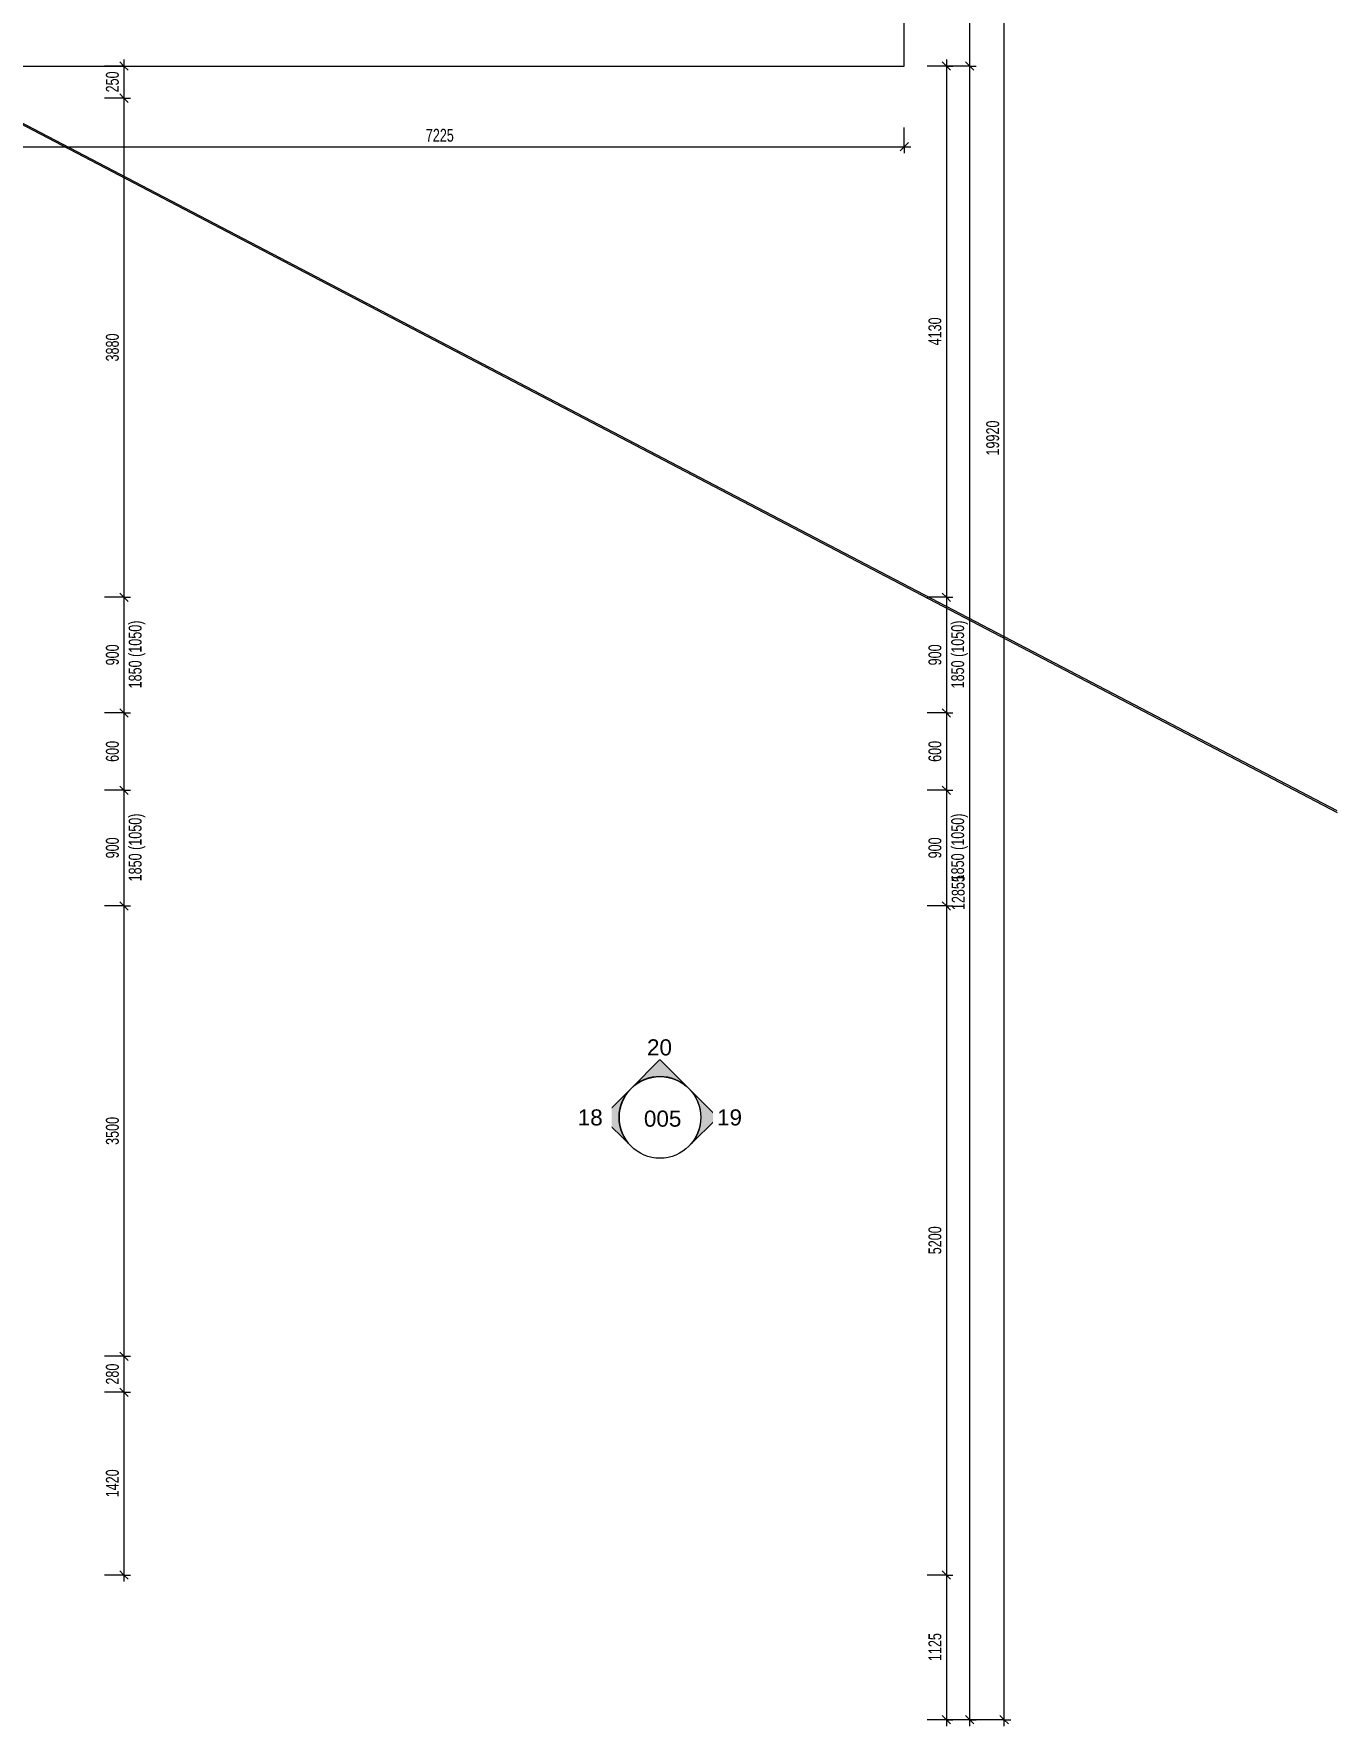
# Model space of a CAD drawing. Header units: millimetres. Extents: x -2861 to 222032, y -45352 to 20466.
# Drawn here: x 41973 to 52101, y -30238 to -17085 of the extents above; entities that cross this region are included whole.
import ezdxf

# ---------------------------------------------------------------- set-up
doc = ezdxf.new("R2010")
doc.units = ezdxf.units.MM
for name, color, linetype, lineweight in [('A-ANNO-DIMS', 211, 'Continuous', 9), ('A-ANNO-DIMS-50', 211, 'Continuous', 9), ('A-ROOF', 132, 'Continuous', 13), ('E-POWR-CNDT', 130, 'Continuous', 13), ('G-ANNO-SYMB', 111, 'Continuous', 9)]:
    doc.layers.add(name, color=color, linetype=linetype, lineweight=lineweight)
doc.styles.add('Arial', font='arial.ttf', dxfattribs={"height": 125})
doc.styles.add('Arial_2', font='arial.ttf', dxfattribs={"width": 0.7, "height": 100})
doc.dimstyles.new('Vnitřní_-_průhledné', dxfattribs={"dimscale": 304.8, "dimtxt": 102.02594, "dimasz": 0.213255, "dimexe": 0.164042, "dimexo": 0.0625, "dimgap": 0.032808, "dimtad": 1, "dimdec": 0, "dimrnd": 5, "dimzin": 0, "dimdsep": 46, "dimtxsty": 'Arial_2', "dimblk1": 'OBLIQUE', "dimblk2": 'OBLIQUE', "dimsah": 1, "dimcen": 0.09, "dimdle": 0.164042, "dimazin": 0, "dimtfac": 1, "dimtdec": 4, "dimtix": 1, "dimtmove": 0, "dimatfit": 3, "dimfxl": 0.492126, "dimfxlon": 1, "dimtvp": 1, "dimtolj": 1, "dimtzin": 0, "dimarcsym": 2})

# ---------------------------------------------------------------- blocks, each defined once
blk = doc.blocks.new('DIMBLOCK24-2NP_DEMOLICE A')
at = {"layer": 'A-ANNO-DIMS-50'}
for p, q in [((49065, -17335), (48915, -17335)), ((49065, -17285), (49065, -21463)), ((49065, -17335), (49115, -17335)), ((49065, -21463), (48915, -21463)), ((49065, -21463), (49115, -21463))]:
    blk.add_line(p, q, dxfattribs=at)
at = {"layer": 'A-ANNO-DIMS-50', "lineweight": 18}
for p, q in [((49065, -17335), (49032, -17302)), ((49065, -17335), (49097, -17367)), ((49065, -21463), (49032, -21431)), ((49065, -21463), (49097, -21496))]:
    blk.add_line(p, q, dxfattribs=at)
at = {"layer": 'A-ANNO-DIMS-50', "color": 0, "insert": (48925, -19506), "char_height": 100, "width": 256.16, "attachment_point": 1, "rotation": 90, "line_spacing_factor": 0.941778, "style": 'Arial_2'}
blk.add_mtext('4130', dxfattribs=at)
blk = doc.blocks.new('_Oblique')
at = {"color": 0, "linetype": 'ByBlock', "lineweight": -2}
blk.add_line((-0.5, -0.5), (0.5, 0.5), dxfattribs=at)
blk = doc.blocks.new('DIMBLOCK25-2NP_DEMOLICE A')
at = {"layer": 'A-ANNO-DIMS-50', "lineweight": 18}
for p, q in [((49065, -21463), (49032, -21431)), ((49065, -21463), (49097, -21496)), ((49065, -22363), (49032, -22331)), ((49065, -22363), (49097, -22396))]:
    blk.add_line(p, q, dxfattribs=at)
at = {"layer": 'A-ANNO-DIMS-50'}
for p, q in [((49065, -21463), (48915, -21463)), ((49065, -21463), (49065, -22363)), ((49065, -21463), (49115, -21463)), ((49065, -22363), (48915, -22363)), ((49065, -22363), (49115, -22363))]:
    blk.add_line(p, q, dxfattribs=at)
at = {"layer": 'A-ANNO-DIMS-50', "color": 0, "char_height": 100, "attachment_point": 1, "rotation": 90, "line_spacing_factor": 0.941778, "style": 'Arial_2'}
for s, insert, width in [('1850 (1050)', (49102, -22172), 619.69), ('900', (48925, -21993), 192.12)]:
    blk.add_mtext(s, dxfattribs=dict(at, insert=insert, width=width))
blk = doc.blocks.new('DIMBLOCK26-2NP_DEMOLICE A')
at = {"layer": 'A-ANNO-DIMS-50', "lineweight": 18}
for p, q in [((49065, -22363), (49032, -22331)), ((49065, -22363), (49097, -22396)), ((49065, -22963), (49032, -22931)), ((49065, -22963), (49097, -22996))]:
    blk.add_line(p, q, dxfattribs=at)
at = {"layer": 'A-ANNO-DIMS-50'}
for p, q in [((49065, -22363), (48915, -22363)), ((49065, -22363), (49065, -22963)), ((49065, -22363), (49115, -22363)), ((49065, -22963), (48915, -22963)), ((49065, -22963), (49115, -22963))]:
    blk.add_line(p, q, dxfattribs=at)
at = {"layer": 'A-ANNO-DIMS-50', "color": 0, "insert": (48925, -22743), "char_height": 100, "width": 192.12, "attachment_point": 1, "rotation": 90, "line_spacing_factor": 0.941778, "style": 'Arial_2'}
blk.add_mtext('600', dxfattribs=at)
blk = doc.blocks.new('DIMBLOCK27-2NP_DEMOLICE A')
at = {"layer": 'A-ANNO-DIMS-50'}
for p, q in [((49065, -22963), (48915, -22963)), ((49065, -22963), (49065, -23863)), ((49065, -22963), (49115, -22963)), ((49065, -23863), (48915, -23863)), ((49065, -23863), (49115, -23863))]:
    blk.add_line(p, q, dxfattribs=at)
at = {"layer": 'A-ANNO-DIMS-50', "lineweight": 18}
for p, q in [((49065, -22963), (49032, -22931)), ((49065, -22963), (49097, -22996)), ((49065, -23863), (49032, -23831)), ((49065, -23863), (49097, -23896))]:
    blk.add_line(p, q, dxfattribs=at)
at = {"layer": 'A-ANNO-DIMS-50', "color": 0, "char_height": 100, "attachment_point": 1, "rotation": 90, "line_spacing_factor": 0.941778, "style": 'Arial_2'}
for s, insert, width in [('1850 (1050)', (49102, -23672), 619.69), ('900', (48925, -23493), 192.12)]:
    blk.add_mtext(s, dxfattribs=dict(at, insert=insert, width=width))
blk = doc.blocks.new('DIMBLOCK28-2NP_DEMOLICE A')
at = {"layer": 'A-ANNO-DIMS-50'}
for p, q in [((49065, -23863), (48915, -23863)), ((49065, -23863), (49065, -29063)), ((49065, -23863), (49115, -23863)), ((49065, -29063), (48915, -29063)), ((49065, -29063), (49115, -29063))]:
    blk.add_line(p, q, dxfattribs=at)
at = {"layer": 'A-ANNO-DIMS-50', "lineweight": 18}
for p, q in [((49065, -23863), (49032, -23831)), ((49065, -23863), (49097, -23896)), ((49065, -29063), (49032, -29030)), ((49065, -29063), (49097, -29095))]:
    blk.add_line(p, q, dxfattribs=at)
at = {"layer": 'A-ANNO-DIMS-50', "color": 0, "insert": (48925, -26570), "char_height": 100, "width": 256.16, "attachment_point": 1, "rotation": 90, "line_spacing_factor": 0.941778, "style": 'Arial_2'}
blk.add_mtext('5200', dxfattribs=at)
blk = doc.blocks.new('DIMBLOCK29-2NP_DEMOLICE A')
at = {"layer": 'A-ANNO-DIMS-50'}
for p, q in [((49065, -29063), (48915, -29063)), ((49065, -29063), (49065, -30238)), ((49065, -29063), (49115, -29063)), ((49065, -30188), (48915, -30188)), ((49065, -30188), (49115, -30188))]:
    blk.add_line(p, q, dxfattribs=at)
at = {"layer": 'A-ANNO-DIMS-50', "lineweight": 18}
for p, q in [((49065, -29063), (49032, -29030)), ((49065, -29063), (49097, -29095)), ((49065, -30188), (49032, -30155)), ((49065, -30188), (49097, -30220))]:
    blk.add_line(p, q, dxfattribs=at)
at = {"layer": 'A-ANNO-DIMS-50', "color": 0, "insert": (48925, -29732), "char_height": 100, "width": 256.16, "attachment_point": 1, "rotation": 90, "line_spacing_factor": 0.941778, "style": 'Arial_2'}
blk.add_mtext('1125', dxfattribs=at)
blk = doc.blocks.new('DIMBLOCK59-2NP_DEMOLICE A')
at = {"layer": 'A-ANNO-DIMS-50'}
for p, q in [((49246, -17335), (49046, -17335)), ((49246, -30238), (49246, -17335)), ((49246, -17335), (49296, -17335)), ((49246, -30188), (49096, -30188)), ((49246, -30188), (49296, -30188))]:
    blk.add_line(p, q, dxfattribs=at)
at = {"layer": 'A-ANNO-DIMS-50', "lineweight": 18}
for p, q in [((49246, -17335), (49213, -17302)), ((49246, -17335), (49278, -17367)), ((49246, -30188), (49213, -30155)), ((49246, -30188), (49278, -30220))]:
    blk.add_line(p, q, dxfattribs=at)
at = {"layer": 'A-ANNO-DIMS-50', "color": 0, "insert": (49106, -23895), "char_height": 100, "width": 320.2, "attachment_point": 1, "rotation": 90, "line_spacing_factor": 0.941778, "style": 'Arial_2'}
blk.add_mtext('12855', dxfattribs=at)
blk = doc.blocks.new('DIMBLOCK60-2NP_DEMOLICE A')
at = {"layer": 'A-ANNO-DIMS-50', "lineweight": 18}
for p, q in [((49246, -10269), (49213, -10236)), ((49246, -10269), (49278, -10301)), ((49246, -17335), (49213, -17302)), ((49246, -17335), (49278, -17367))]:
    blk.add_line(p, q, dxfattribs=at)
at = {"layer": 'A-ANNO-DIMS-50'}
for p, q in [((49246, -17335), (49246, -10219)), ((49246, -10269), (49096, -10269)), ((49246, -10269), (49296, -10269)), ((49246, -17335), (49046, -17335)), ((49246, -17335), (49296, -17335))]:
    blk.add_line(p, q, dxfattribs=at)
at = {"layer": 'A-ANNO-DIMS-50', "color": 0, "insert": (49106, -13908), "char_height": 100, "width": 256.16, "attachment_point": 1, "rotation": 90, "line_spacing_factor": 0.941778, "style": 'Arial_2'}
blk.add_mtext('7065', dxfattribs=at)
blk = doc.blocks.new('DIMBLOCK68-2NP_DEMOLICE A')
at = {"layer": 'A-ANNO-DIMS-50'}
for p, q in [((41514, -17963), (41514, -17813)), ((48737, -17963), (48737, -17813)), ((41464, -17963), (48787, -17963)), ((41514, -17963), (41514, -18013)), ((48737, -17963), (48737, -18013))]:
    blk.add_line(p, q, dxfattribs=at)
at = {"layer": 'A-ANNO-DIMS-50', "lineweight": 18}
for p, q in [((41514, -17963), (41481, -17995)), ((41514, -17963), (41546, -17930)), ((48737, -17963), (48705, -17995)), ((48737, -17963), (48770, -17930))]:
    blk.add_line(p, q, dxfattribs=at)
at = {"layer": 'A-ANNO-DIMS-50', "color": 0, "insert": (45019, -17823), "char_height": 100, "width": 256.16, "attachment_point": 1, "line_spacing_factor": 0.941778, "style": 'Arial_2'}
blk.add_mtext('7225', dxfattribs=at)
blk = doc.blocks.new('DIMBLOCK86-2NP_DEMOLICE A')
at = {"layer": 'A-ANNO-DIMS-50', "lineweight": 18}
for p, q in [((49514, -10269), (49481, -10236)), ((49514, -10269), (49546, -10301)), ((49514, -30188), (49481, -30155)), ((49514, -30188), (49546, -30220))]:
    blk.add_line(p, q, dxfattribs=at)
at = {"layer": 'A-ANNO-DIMS-50'}
for p, q in [((49514, -30238), (49514, -10219)), ((49514, -10269), (49204, -10269)), ((49514, -10269), (49564, -10269)), ((49514, -30188), (48919, -30188)), ((49514, -30188), (49564, -30188))]:
    blk.add_line(p, q, dxfattribs=at)
at = {"layer": 'A-ANNO-DIMS-50', "color": 0, "insert": (49374, -20362), "char_height": 100, "width": 320.2, "attachment_point": 1, "rotation": 90, "line_spacing_factor": 0.941778, "style": 'Arial_2'}
blk.add_mtext('19920', dxfattribs=at)
blk = doc.blocks.new('Pohled - Vyplněná šipka-93341-2NP_DEMOLICE A')
at = {"layer": 'G-ANNO-SYMB'}
blk.add_circle((0, 0), 6.35, dxfattribs=at)
blk = doc.blocks.new('Pohled - Vyplněná šipka-94945-2NP_DEMOLICE A')
at = {"layer": 'G-ANNO-SYMB'}
h = blk.add_hatch(color=256, dxfattribs=at)
edge = h.paths.add_edge_path()
edge.add_line((0, 8.98), (4.49, 4.49))
edge.add_arc((0, 0), 6.35, 45, 135)
edge.add_line((-4.49, 4.49), (0, 8.98))
for p, q in [((0, 8.98), (-4.49, 4.49)), ((0, 8.98), (-4.49, 4.49)), ((4.49, 4.49), (0, 8.98)), ((4.49, 4.49), (0, 8.98))]:
    blk.add_line(p, q, dxfattribs=at)
blk.add_arc((0, 0), 6.35, 45, 135, dxfattribs=at)
blk = doc.blocks.new('DIMBLOCK102-2NP_DEMOLICE A')
at = {"layer": 'A-ANNO-DIMS-50'}
for p, q in [((42673, -17335), (42523, -17335)), ((42673, -17285), (42673, -17585)), ((42673, -17335), (42723, -17335)), ((42673, -17585), (42523, -17585)), ((42673, -17585), (42723, -17585))]:
    blk.add_line(p, q, dxfattribs=at)
at = {"layer": 'A-ANNO-DIMS-50', "lineweight": 18}
for p, q in [((42673, -17335), (42640, -17302)), ((42673, -17335), (42705, -17367)), ((42673, -17585), (42640, -17552)), ((42673, -17585), (42705, -17617))]:
    blk.add_line(p, q, dxfattribs=at)
at = {"layer": 'A-ANNO-DIMS-50', "color": 0, "insert": (42533, -17540), "char_height": 100, "width": 192.12, "attachment_point": 1, "rotation": 90, "line_spacing_factor": 0.941778, "style": 'Arial_2'}
blk.add_mtext('250', dxfattribs=at)
blk = doc.blocks.new('DIMBLOCK103-2NP_DEMOLICE A')
at = {"layer": 'A-ANNO-DIMS-50'}
for p, q in [((42673, -17585), (42523, -17585)), ((42673, -17585), (42673, -21463)), ((42673, -17585), (42723, -17585)), ((42673, -21463), (42523, -21463)), ((42673, -21463), (42723, -21463))]:
    blk.add_line(p, q, dxfattribs=at)
at = {"layer": 'A-ANNO-DIMS-50', "lineweight": 18}
for p, q in [((42673, -17585), (42640, -17552)), ((42673, -17585), (42705, -17617)), ((42673, -21463), (42640, -21431)), ((42673, -21463), (42705, -21496))]:
    blk.add_line(p, q, dxfattribs=at)
at = {"layer": 'A-ANNO-DIMS-50', "color": 0, "insert": (42533, -19631), "char_height": 100, "width": 256.16, "attachment_point": 1, "rotation": 90, "line_spacing_factor": 0.941778, "style": 'Arial_2'}
blk.add_mtext('3880', dxfattribs=at)
blk = doc.blocks.new('DIMBLOCK104-2NP_DEMOLICE A')
at = {"layer": 'A-ANNO-DIMS-50', "lineweight": 18}
for p, q in [((42673, -21463), (42640, -21431)), ((42673, -21463), (42705, -21496)), ((42673, -22363), (42640, -22331)), ((42673, -22363), (42705, -22396))]:
    blk.add_line(p, q, dxfattribs=at)
at = {"layer": 'A-ANNO-DIMS-50'}
for p, q in [((42673, -21463), (42523, -21463)), ((42673, -21463), (42673, -22363)), ((42673, -21463), (42723, -21463)), ((42673, -22363), (42523, -22363)), ((42673, -22363), (42723, -22363))]:
    blk.add_line(p, q, dxfattribs=at)
at = {"layer": 'A-ANNO-DIMS-50', "color": 0, "char_height": 100, "attachment_point": 1, "rotation": 90, "line_spacing_factor": 0.941778, "style": 'Arial_2'}
for s, insert, width in [('1850 (1050)', (42710, -22172), 619.69), ('900', (42533, -21993), 192.12)]:
    blk.add_mtext(s, dxfattribs=dict(at, insert=insert, width=width))
blk = doc.blocks.new('DIMBLOCK105-2NP_DEMOLICE A')
at = {"layer": 'A-ANNO-DIMS-50', "lineweight": 18}
for p, q in [((42673, -22363), (42640, -22331)), ((42673, -22363), (42705, -22396)), ((42673, -22963), (42640, -22931)), ((42673, -22963), (42705, -22996))]:
    blk.add_line(p, q, dxfattribs=at)
at = {"layer": 'A-ANNO-DIMS-50'}
for p, q in [((42673, -22363), (42523, -22363)), ((42673, -22363), (42673, -22963)), ((42673, -22363), (42723, -22363)), ((42673, -22963), (42523, -22963)), ((42673, -22963), (42723, -22963))]:
    blk.add_line(p, q, dxfattribs=at)
at = {"layer": 'A-ANNO-DIMS-50', "color": 0, "insert": (42533, -22743), "char_height": 100, "width": 192.12, "attachment_point": 1, "rotation": 90, "line_spacing_factor": 0.941778, "style": 'Arial_2'}
blk.add_mtext('600', dxfattribs=at)
blk = doc.blocks.new('DIMBLOCK106-2NP_DEMOLICE A')
at = {"layer": 'A-ANNO-DIMS-50'}
for p, q in [((42673, -22963), (42523, -22963)), ((42673, -22963), (42673, -23863)), ((42673, -22963), (42723, -22963)), ((42673, -23863), (42523, -23863)), ((42673, -23863), (42723, -23863))]:
    blk.add_line(p, q, dxfattribs=at)
at = {"layer": 'A-ANNO-DIMS-50', "lineweight": 18}
for p, q in [((42673, -22963), (42640, -22931)), ((42673, -22963), (42705, -22996)), ((42673, -23863), (42640, -23831)), ((42673, -23863), (42705, -23896))]:
    blk.add_line(p, q, dxfattribs=at)
at = {"layer": 'A-ANNO-DIMS-50', "color": 0, "char_height": 100, "attachment_point": 1, "rotation": 90, "line_spacing_factor": 0.941778, "style": 'Arial_2'}
for s, insert, width in [('1850 (1050)', (42710, -23672), 619.69), ('900', (42533, -23493), 192.12)]:
    blk.add_mtext(s, dxfattribs=dict(at, insert=insert, width=width))
blk = doc.blocks.new('DIMBLOCK107-2NP_DEMOLICE A')
at = {"layer": 'A-ANNO-DIMS-50'}
for p, q in [((42673, -23863), (42523, -23863)), ((42673, -23863), (42673, -27363)), ((42673, -23863), (42723, -23863)), ((42673, -27363), (42523, -27363)), ((42673, -27363), (42723, -27363))]:
    blk.add_line(p, q, dxfattribs=at)
at = {"layer": 'A-ANNO-DIMS-50', "lineweight": 18}
for p, q in [((42673, -23863), (42640, -23831)), ((42673, -23863), (42705, -23896)), ((42673, -27363), (42640, -27330)), ((42673, -27363), (42705, -27395))]:
    blk.add_line(p, q, dxfattribs=at)
at = {"layer": 'A-ANNO-DIMS-50', "color": 0, "insert": (42533, -25720), "char_height": 100, "width": 256.16, "attachment_point": 1, "rotation": 90, "line_spacing_factor": 0.941778, "style": 'Arial_2'}
blk.add_mtext('3500', dxfattribs=at)
blk = doc.blocks.new('DIMBLOCK108-2NP_DEMOLICE A')
at = {"layer": 'A-ANNO-DIMS-50', "lineweight": 18}
for p, q in [((42673, -27363), (42640, -27330)), ((42673, -27363), (42705, -27395)), ((42673, -27643), (42640, -27610)), ((42673, -27643), (42705, -27675))]:
    blk.add_line(p, q, dxfattribs=at)
at = {"layer": 'A-ANNO-DIMS-50'}
for p, q in [((42673, -27363), (42523, -27363)), ((42673, -27363), (42673, -27643)), ((42673, -27363), (42723, -27363)), ((42673, -27643), (42523, -27643)), ((42673, -27643), (42723, -27643))]:
    blk.add_line(p, q, dxfattribs=at)
at = {"layer": 'A-ANNO-DIMS-50', "color": 0, "insert": (42533, -27583), "char_height": 100, "width": 192.12, "attachment_point": 1, "rotation": 90, "line_spacing_factor": 0.941778, "style": 'Arial_2'}
blk.add_mtext('280', dxfattribs=at)
blk = doc.blocks.new('DIMBLOCK109-2NP_DEMOLICE A')
at = {"layer": 'A-ANNO-DIMS-50', "lineweight": 18}
for p, q in [((42673, -27643), (42640, -27610)), ((42673, -27643), (42705, -27675)), ((42673, -29063), (42640, -29030)), ((42673, -29063), (42705, -29095))]:
    blk.add_line(p, q, dxfattribs=at)
at = {"layer": 'A-ANNO-DIMS-50'}
for p, q in [((42673, -27643), (42523, -27643)), ((42673, -27643), (42673, -29113)), ((42673, -27643), (42723, -27643)), ((42673, -29063), (42523, -29063)), ((42673, -29063), (42723, -29063))]:
    blk.add_line(p, q, dxfattribs=at)
at = {"layer": 'A-ANNO-DIMS-50', "color": 0, "insert": (42533, -28459), "char_height": 100, "width": 256.16, "attachment_point": 1, "rotation": 90, "line_spacing_factor": 0.941778, "style": 'Arial_2'}
blk.add_mtext('1420', dxfattribs=at)

msp = doc.modelspace()

# ---------------------------------------------------------------- linework, layer by layer
at = {"layer": 'A-ROOF', "color": 41}
for p, q in [((48737.1, -17334.7), (48737.1, -10268.8)), ((41513.6, -17334.7), (48737.1, -17334.7))]:
    msp.add_line(p, q, dxfattribs=at)
at = {"layer": 'E-POWR-CNDT', "color": 41}
for p, q in [((52101.1, -23124.6), (41513.5, -17585.9)), ((41513.6, -17597.2), (52101.1, -23135.9))]:
    msp.add_line(p, q, dxfattribs=at)

# ---------------------------------------------------------------- block references
at = {"layer": 'G-ANNO-SYMB', "xscale": 49.99999999999998, "yscale": 49.99999999999998, "zscale": 49.99999999999998}
for name in ['Pohled - Vyplněná šipka-94945-2NP_DEMOLICE A', 'Pohled - Vyplněná šipka-93341-2NP_DEMOLICE A']:
    msp.add_blockref(name, (46838.3, -25506.2), dxfattribs=at)
at = {"layer": 'G-ANNO-SYMB', "xscale": 49.99999999999998, "yscale": 49.99999999999998, "zscale": 49.99999999999998, "rotation": 90}
msp.add_blockref('Pohled - Vyplněná šipka-94945-2NP_DEMOLICE A', (46838.3, -25506.2), dxfattribs=at)

# ---------------------------------------------------------------- dimensions: what is measured, and where the dimension line sits
at = {"layer": 'A-ANNO-DIMS'}
for base, p1, p2, override, picture, middle in [((49513.7, -10268.8), (48919, -30187.5), (49204.1, -10268.8), {"dimpost": '<>', "dimfxl": 19920.768263}, 'DIMBLOCK86-2NP_DEMOLICE A', (49452.7, -20228.1)), ((49245.8, -10268.8), (49045.8, -17334.7), (49095.8, -10268.8), {"dimpost": '<>', "dimfxl": 7066.107144}, 'DIMBLOCK60-2NP_DEMOLICE A', (49184.7, -13801.7)), ((42672.8, -17584.7), (42522.8, -17334.7), (42522.8, -17584.7), {"dimpost": '<>', "dimfxl": 250}, 'DIMBLOCK102-2NP_DEMOLICE A', (42611.8, -17459.7)), ((49064.6, -21463.3), (48914.6, -17334.7), (48914.6, -21463.3), {"dimpost": '<>', "dimfxl": 4128.623626}, 'DIMBLOCK24-2NP_DEMOLICE A', (49003.5, -19399)), ((49245.8, -17334.7), (49095.8, -30187.5), (49045.8, -17334.7), {"dimpost": '<>', "dimfxl": 12852.894779}, 'DIMBLOCK59-2NP_DEMOLICE A', (49184.7, -23761.1)), ((42672.8, -21463.3), (42522.8, -17584.7), (42522.8, -21463.3), {"dimpost": '<>', "dimfxl": 3878.623626}, 'DIMBLOCK103-2NP_DEMOLICE A', (42611.8, -19524)), ((42672.8, -22963.3), (42522.8, -22363.3), (42522.8, -22963.3), {"dimpost": '<>', "dimfxl": 600}, 'DIMBLOCK105-2NP_DEMOLICE A', (42611.8, -22663.3)), ((49064.6, -22963.3), (48914.6, -22363.3), (48914.6, -22963.3), {"dimpost": '<>', "dimfxl": 600}, 'DIMBLOCK26-2NP_DEMOLICE A', (49003.5, -22663.3)), ((42672.8, -27362.5), (42522.8, -23863.3), (42522.8, -27362.5), {"dimpost": '<>', "dimfxl": 3499.174013}, 'DIMBLOCK107-2NP_DEMOLICE A', (42611.8, -25612.9)), ((49064.6, -29062.5), (48914.6, -23863.3), (48914.6, -29062.5), {"dimpost": '<>', "dimfxl": 5199.174013}, 'DIMBLOCK28-2NP_DEMOLICE A', (49003.5, -26462.9)), ((42672.8, -27642.5), (42522.8, -27362.5), (42522.8, -27642.5), {"dimpost": '<>', "dimfxl": 280}, 'DIMBLOCK108-2NP_DEMOLICE A', (42611.8, -27502.5)), ((42672.8, -29062.5), (42522.8, -27642.5), (42522.8, -29062.5), {"dimpost": '<>', "dimfxl": 1420}, 'DIMBLOCK109-2NP_DEMOLICE A', (42611.8, -28352.5)), ((49064.6, -30187.5), (48914.6, -29062.5), (48914.6, -30187.5), {"dimpost": '<>', "dimfxl": 1125}, 'DIMBLOCK29-2NP_DEMOLICE A', (49003.5, -29625))]:
    dim = msp.add_linear_dim(base=base, p1=p1, p2=p2, angle=90, dimstyle='Vnitřní_-_průhledné', override=override, dxfattribs=at)
    dim.commit()
    dim.dimension.update_dxf_attribs({"geometry": picture, "text_midpoint": middle})
dim = msp.add_linear_dim(base=(48737.0922, -17962.7726), p1=(41513.5892, -17812.7726), p2=(48737.0922, -17812.7726), dimstyle='Vnitřní_-_průhledné', override={"dimpost": '<>', "dimfxl": 7223.502996}, dxfattribs=at)
dim.commit()
dim.dimension.update_dxf_attribs({"geometry": 'DIMBLOCK68-2NP_DEMOLICE A', "text_midpoint": (45125.3407, -17901.7153)})
for base, p1, p2, picture, middle in [((42672.8, -22363.3), (42522.8, -21463.3), (42522.8, -22363.3), 'DIMBLOCK104-2NP_DEMOLICE A', (42672.8, -21913.3)), ((49064.6, -22363.3), (48914.6, -21463.3), (48914.6, -22363.3), 'DIMBLOCK25-2NP_DEMOLICE A', (49064.6, -21913.3)), ((42672.8, -23863.3), (42522.8, -22963.3), (42522.8, -23863.3), 'DIMBLOCK106-2NP_DEMOLICE A', (42672.8, -23413.3)), ((49064.6, -23863.3), (48914.6, -22963.3), (48914.6, -23863.3), 'DIMBLOCK27-2NP_DEMOLICE A', (49064.6, -23413.3))]:
    dim = msp.add_linear_dim(base=base, p1=p1, p2=p2, angle=90, text='<>\\X1850 (1050)', dimstyle='Vnitřní_-_průhledné', override={"dimpost": '<>', "dimfxl": 900}, dxfattribs=at)
    dim.commit()
    dim.dimension.update_dxf_attribs({"geometry": picture, "text_midpoint": middle})

# ---------------------------------------------------------------- next in the draw order: texts
at = {"layer": 'G-ANNO-SYMB', "char_height": 125, "attachment_point": 1, "style": 'Arial', "bg_fill": 3, "box_fill_scale": 1.25, "bg_fill_color": 256, "bg_fill_true_color": 13158600, "bg_fill_transparency": 0}
for s, insert, width in [('20', (46737.7, -24899.4), 232.489), ('18', (46199.4, -25443.8), 232.489), ('108', (46713.9, -25453.4), 348.734)]:
    msp.add_mtext(s, dxfattribs=dict(at, insert=insert, width=width))

# ---------------------------------------------------------------- next in the draw order: block references
at = {"layer": 'G-ANNO-SYMB', "xscale": 49.99999999999998, "yscale": 49.99999999999998, "zscale": 49.99999999999998}
for name in ['Pohled - Vyplněná šipka-94945-2NP_DEMOLICE A', 'Pohled - Vyplněná šipka-93341-2NP_DEMOLICE A']:
    msp.add_blockref(name, (46838.3, -25506.2), dxfattribs=at)
at = {"layer": 'G-ANNO-SYMB', "xscale": 49.99999999999998, "yscale": 49.99999999999998, "zscale": 49.99999999999998, "rotation": 90}
msp.add_blockref('Pohled - Vyplněná šipka-94945-2NP_DEMOLICE A', (46838.3, -25506.2), dxfattribs=at)
at = {"layer": 'G-ANNO-SYMB', "extrusion": (0, 0, -1), "xscale": 49.99999999999998, "yscale": 49.99999999999998, "zscale": 49.99999999999998, "rotation": 89.9999999999998}
msp.add_blockref('Pohled - Vyplněná šipka-94945-2NP_DEMOLICE A', (-46838.3, -25506.2), dxfattribs=at)

# ---------------------------------------------------------------- next in the draw order: texts
at = {"layer": 'G-ANNO-SYMB', "char_height": 125, "attachment_point": 1, "style": 'Arial', "bg_fill": 3, "box_fill_scale": 1.25, "bg_fill_color": 256, "bg_fill_true_color": 13158600, "bg_fill_transparency": 0}
for s, insert, width in [('20', (46737.7, -24899.4), 232.489), ('18', (46199.4, -25443.8), 232.489), ('116', (46713.9, -25453.4), 348.734), ('19', (47282.1, -25443.8), 232.489)]:
    msp.add_mtext(s, dxfattribs=dict(at, insert=insert, width=width))

# ---------------------------------------------------------------- next in the draw order: block references
at = {"layer": 'G-ANNO-SYMB', "xscale": 49.99999999999998, "yscale": 49.99999999999998, "zscale": 49.99999999999998}
for name in ['Pohled - Vyplněná šipka-94945-2NP_DEMOLICE A', 'Pohled - Vyplněná šipka-93341-2NP_DEMOLICE A']:
    msp.add_blockref(name, (46838.3, -25506.2), dxfattribs=at)
at = {"layer": 'G-ANNO-SYMB', "xscale": 49.99999999999998, "yscale": 49.99999999999998, "zscale": 49.99999999999998, "rotation": 90}
msp.add_blockref('Pohled - Vyplněná šipka-94945-2NP_DEMOLICE A', (46838.3, -25506.2), dxfattribs=at)

# ---------------------------------------------------------------- next in the draw order: texts
at = {"layer": 'G-ANNO-SYMB', "char_height": 125, "attachment_point": 1, "style": 'Arial', "bg_fill": 3, "box_fill_scale": 1.25, "bg_fill_color": 256, "bg_fill_true_color": 13158600, "bg_fill_transparency": 0}
for s, insert, width in [('20', (46737.7, -24899.4), 232.489), ('116', (46713.9, -25453.4), 348.734)]:
    msp.add_mtext(s, dxfattribs=dict(at, insert=insert, width=width))

# ---------------------------------------------------------------- next in the draw order: block references
at = {"layer": 'G-ANNO-SYMB', "xscale": 49.99999999999998, "yscale": 49.99999999999998, "zscale": 49.99999999999998}
msp.add_blockref('Pohled - Vyplněná šipka-93341-2NP_DEMOLICE A', (46838.3, -25506.2), dxfattribs=at)
at = {"layer": 'G-ANNO-SYMB', "extrusion": (0, 0, -1), "xscale": 49.99999999999998, "yscale": 49.99999999999998, "zscale": 49.99999999999998, "rotation": 90.00000000000038}
msp.add_blockref('Pohled - Vyplněná šipka-94945-2NP_DEMOLICE A', (-46838.3, -25506.2), dxfattribs=at)

# ---------------------------------------------------------------- next in the draw order: texts
at = {"layer": 'G-ANNO-SYMB', "char_height": 125, "attachment_point": 1, "style": 'Arial', "bg_fill": 3, "box_fill_scale": 1.25, "bg_fill_color": 256, "bg_fill_true_color": 13158600, "bg_fill_transparency": 0}
for s, insert, width in [('116', (46713.9, -25453.4), 348.734), ('19', (47282.1, -25443.8), 232.489)]:
    msp.add_mtext(s, dxfattribs=dict(at, insert=insert, width=width))

# ---------------------------------------------------------------- next in the draw order: block references
at = {"layer": 'G-ANNO-SYMB', "xscale": 49.99999999999998, "yscale": 49.99999999999998, "zscale": 49.99999999999998}
msp.add_blockref('Pohled - Vyplněná šipka-93341-2NP_DEMOLICE A', (46838.3, -25506.2), dxfattribs=at)

# ---------------------------------------------------------------- next in the draw order: texts
at = {"layer": 'G-ANNO-SYMB', "char_height": 125, "attachment_point": 1, "style": 'Arial', "bg_fill": 3, "box_fill_scale": 1.25, "bg_fill_color": 256, "bg_fill_true_color": 13158600, "bg_fill_transparency": 0}
for s, insert, width in [('18', (46199.4, -25443.8), 232.489), ('005', (46713.9, -25453.4), 348.734)]:
    msp.add_mtext(s, dxfattribs=dict(at, insert=insert, width=width))

# ---------------------------------------------------------------- next in the draw order: block references
at = {"layer": 'G-ANNO-SYMB', "xscale": 49.99999999999998, "yscale": 49.99999999999998, "zscale": 49.99999999999998}
msp.add_blockref('Pohled - Vyplněná šipka-93341-2NP_DEMOLICE A', (46838.3, -25506.2), dxfattribs=at)

# ---------------------------------------------------------------- next in the draw order: texts
at = {"layer": 'G-ANNO-SYMB', "insert": (46713.9, -25453.4), "char_height": 125, "width": 348.734, "attachment_point": 1, "style": 'Arial', "bg_fill": 3, "box_fill_scale": 1.25, "bg_fill_color": 256, "bg_fill_true_color": 13158600, "bg_fill_transparency": 0}
msp.add_mtext('005', dxfattribs=at)

# ---------------------------------------------------------------- next in the draw order: block references
at = {"layer": 'G-ANNO-SYMB', "xscale": 49.99999999999998, "yscale": 49.99999999999998, "zscale": 49.99999999999998}
msp.add_blockref('Pohled - Vyplněná šipka-93341-2NP_DEMOLICE A', (46838.3, -25506.2), dxfattribs=at)

# ---------------------------------------------------------------- next in the draw order: texts
at = {"layer": 'G-ANNO-SYMB', "insert": (46713.9, -25453.4), "char_height": 125, "width": 348.734, "attachment_point": 1, "style": 'Arial', "bg_fill": 3, "box_fill_scale": 1.25, "bg_fill_color": 256, "bg_fill_true_color": 13158600, "bg_fill_transparency": 0}
msp.add_mtext('005', dxfattribs=at)

# ---------------------------------------------------------------- next in the draw order: block references
at = {"layer": 'G-ANNO-SYMB', "extrusion": (0, 0, -1), "xscale": 49.99999999999998, "yscale": 49.99999999999998, "zscale": 49.99999999999998, "rotation": 90.00000000000038}
msp.add_blockref('Pohled - Vyplněná šipka-94945-2NP_DEMOLICE A', (-46838.3, -25506.2), dxfattribs=at)

# ---------------------------------------------------------------- next in the draw order: texts
at = {"layer": 'G-ANNO-SYMB', "insert": (47282.1, -25443.8), "char_height": 125, "width": 232.489, "attachment_point": 1, "style": 'Arial', "bg_fill": 3, "box_fill_scale": 1.25, "bg_fill_color": 256, "bg_fill_true_color": 13158600, "bg_fill_transparency": 0}
msp.add_mtext('19', dxfattribs=at)

doc.saveas('drawing.dxf')
